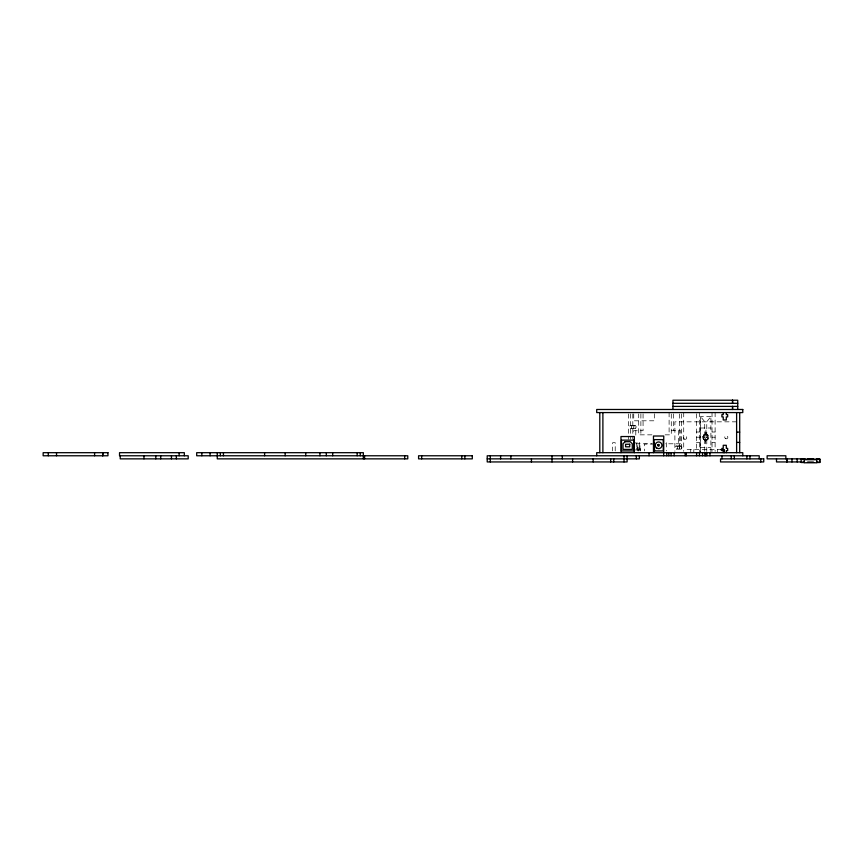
<?xml version="1.0" encoding="UTF-8"?>
<svg xmlns="http://www.w3.org/2000/svg" width="863" height="863" viewBox="0 0 863 863"><rect width="100%" height="100%" fill="white"/><g stroke="black" fill="none" stroke-linecap="round" stroke-linejoin="round"><path stroke-width="0.65" stroke-dasharray="4.32 3.24" d="M710.993 416.581L700.508 416.581L700.508 452.687M736.614 421.834L674.888 421.834L674.888 451.349M630.626 425.427L634.995 425.427M700.594 428.005L710.896 428.005M630.626 428.512L634.995 428.512M671.285 430.723L680.745 430.723L680.745 443.787L665.341 443.787M696.387 432.018L699.472 432.018M712.029 432.018L715.114 432.018M651.921 434.844L638.706 434.844L638.706 413.884M665.136 434.844L671.285 434.844L671.285 413.873M696.387 437.207L699.472 437.207M712.029 437.207L715.114 437.207M696.387 442.352L699.472 442.298M712.029 442.352L715.114 442.298M635.794 443.787L652.126 443.787M654.51 444.046L644.424 444.046L644.424 450.939M676.452 445.998L680.821 445.998M700.594 447.541L710.896 447.541M636.398 448.879L641.338 448.879L641.338 450.939M676.452 449.084L680.821 449.084M687.131 449.601L719.623 449.601M636.398 449.914L640.821 449.914L640.821 450.939M717.682 449.601L717.682 452.687M715.114 412.471L715.114 451.392M712.029 412.471L712.029 451.403M710.896 452.59L710.896 416.581L706.775 421.727L706.775 452.59M704.726 451.241L704.726 421.727L700.605 416.581L700.605 452.59M699.472 412.471L699.472 452.687M696.387 413.765L696.387 451.392M693.82 449.601L693.82 452.687M690.734 449.601L690.734 452.687M683.723 412.568L683.723 451.349M681.543 413.906L681.543 451.349M679.364 413.906L679.364 451.349M678.566 430.723L678.566 443.787M673.474 413.873L673.474 430.723M669.105 412.568L669.105 434.844M666.333 442.708L666.333 450.939M654.316 413.744L654.316 420.799L633.744 420.799L633.744 412.568M643.064 413.873L643.064 430.723L633.615 430.723L633.615 434.65M640.885 413.873L640.885 434.844M640.314 449.914L640.314 450.939M639.947 449.914L639.947 442.708L639.235 442.708L639.235 449.914M639.796 448.879L639.796 447.854L636.711 447.854L636.711 448.879M638.868 449.914L638.868 450.939M638.361 449.914L638.361 450.939M637.843 449.914L637.843 450.939M637.487 449.914L637.487 442.708L636.765 442.708L636.765 449.914M635.794 430.723L635.794 435.955M632.816 413.906L632.816 439.321M630.626 413.906L630.626 439.321M628.447 413.906L628.447 439.321M615.211 450.939L615.211 442.708L612.644 442.708L612.644 450.939M703.108 436.538C706.614 447.714 711.727 428.62 703.108 436.538M703.41 435.028L703.41 439.386A3.085 3.085 0 0 0 707.779 439.386A3.085 3.085 0 0 0 707.779 435.028A3.085 3.085 0 0 0 703.41 435.028M705.956 430.054L705.524 444.477L705.956 430.054M704.618 436.894L704.003 437.519L704.618 436.894M707.185 436.894L706.57 437.519L707.185 436.894M704.305 439.429A2.567 2.567 0 0 0 708.167 437.207A2.567 2.567 0 0 0 704.305 434.984A2.567 2.567 0 0 0 704.305 439.429M704.208 439.839A3.085 3.085 0 0 0 708.836 437.163A3.085 3.085 0 0 0 704.208 434.499A3.085 3.085 0 0 0 704.208 439.839M684.402 439.105A1.543 1.543 0 0 0 686.721 437.768A1.543 1.543 0 0 0 684.402 436.441A1.543 1.543 0 0 0 684.402 439.105M725.546 438.598A1.543 1.543 0 0 0 727.865 437.261A1.543 1.543 0 0 0 725.546 435.923A1.543 1.543 0 0 0 725.546 438.598M631.403 428.059A1.543 1.09 -90 0 0 630.907 425.481A1.543 1.09 -90 0 0 629.58 427.368A1.543 1.09 -90 0 0 631.403 428.059M677.228 448.631A1.543 1.09 -90 0 0 676.732 446.052A1.543 1.09 -90 0 0 675.395 447.94A1.543 1.09 -90 0 0 677.228 448.631M633.582 428.059A1.543 1.09 -90 0 0 633.097 425.481A1.543 1.09 -90 0 0 631.759 427.368A1.543 1.09 -90 0 0 633.582 428.059M679.408 448.631A1.543 1.09 -90 0 0 678.922 446.052A1.543 1.09 -90 0 0 677.584 447.94A1.543 1.09 -90 0 0 679.408 448.631M681.587 448.631A1.543 1.09 -90 0 0 681.101 446.052A1.543 1.09 -90 0 0 679.764 447.94A1.543 1.09 -90 0 0 681.587 448.631M635.761 428.059A1.543 1.09 -90 0 0 635.276 425.481A1.543 1.09 -90 0 0 633.938 427.368A1.543 1.09 -90 0 0 635.761 428.059"/><path stroke-width="1.29" d="M672.935 403.312L737.736 403.312M672.935 406.397L737.736 406.397M736.614 432.115L739.699 432.115M736.614 442.406L739.699 442.406M634.294 442.708L635.017 442.708M720.4 449.601L724.37 449.601L724.37 452.687M634.294 449.914L635.017 449.914M487.217 458.857L639.375 458.857L639.375 455.772M804.996 458.857L767.131 458.857L767.131 455.772L785.859 455.772L785.859 458.857M816.711 458.857L819.699 458.857L819.699 461.942M801.134 459.418L804.219 459.418L804.219 462.773L816.765 462.773L816.765 459.418L819.85 459.418M804.219 459.688L816.765 459.688M801.091 461.942L776.495 461.942L776.495 458.857M801.134 462.234L804.219 462.234M816.765 462.234L819.85 462.234M804.219 462.503L801.134 462.503L801.134 459.148L819.85 459.148L819.85 462.503L816.765 462.503M797.175 458.857L797.175 461.942M791.975 458.857L791.975 461.942M786.883 458.857L786.883 461.942M786.829 458.857L786.829 461.942M760.756 458.857L760.756 461.942M759.213 458.857L759.213 455.772L487.217 455.772L487.217 461.942L627.11 461.942L627.11 455.772M749.958 455.772L749.958 458.857M746.873 455.772L746.873 458.857M742.784 455.772L742.784 452.687L596.711 452.687L596.711 455.772M739.699 412.568L739.699 452.687M737.736 409.483L737.736 400.227L672.935 400.227L672.935 409.483M736.614 412.568L736.614 452.687M734.316 455.772L734.316 458.857M732.601 400.227L732.601 403.312M732.601 406.397L732.601 409.483M732.493 400.227L732.493 403.312M732.493 406.397L732.493 409.483M731.231 455.772L731.231 458.857M726.322 412.568L726.322 414.628L727.66 414.628L727.66 416.894L726.322 416.894L726.322 419.979L723.237 419.979L723.237 416.894L721.9 416.894L721.9 414.628L723.237 414.628L723.237 412.568M726.322 452.687L726.322 450.626L727.66 450.626L727.66 448.372L726.322 448.372L726.322 445.286L723.237 445.286L723.237 448.372L721.9 448.372L721.9 450.626L723.237 450.626L723.237 452.687M721.975 455.772L721.975 458.857M709.958 452.687L709.958 455.772M706.873 452.687L706.873 455.772M705.751 452.687L705.751 455.772M704.823 452.687L704.823 455.772M702.558 452.687L702.558 455.772M699.472 452.687L699.472 455.772M696.592 452.687L696.592 455.772M686.301 452.687L686.301 455.772M685.179 452.687L685.179 455.772M674.165 452.687L674.165 455.772M671.08 452.687L671.08 455.772M668.814 452.687L668.814 455.772M666.765 452.687L666.765 455.772M663.679 455.772L663.766 436.02L653.474 436.02L653.474 452.687M654.51 444.046L654.51 450.939M649.052 452.687L649.052 455.772M636.29 455.772L636.365 458.857M634.348 452.687L634.348 436.538L620.972 436.538L620.972 452.687M624.025 455.772L624.025 461.942M613.733 458.857L613.733 461.942M610.648 458.857L610.648 461.942M602.892 412.568L602.892 452.687M599.796 412.568L599.796 452.687M593.161 458.857L593.161 461.942M572.59 458.857L572.59 461.942M562.309 455.772L562.309 458.857M552.018 455.772L552.018 461.942M531.446 458.857L531.446 461.942M510.874 455.772L510.874 458.857M500.594 455.772L500.594 458.857M490.303 455.772L490.303 461.942M464.855 455.772L464.855 458.857M461.77 455.772L461.77 458.857M421.662 455.772L421.662 458.857M404.682 455.772L404.682 458.857M364.564 455.772L364.564 458.857M363.345 458.857L363.345 452.687L196.699 452.687L196.699 455.772L407.768 455.772L407.768 458.857L217.271 458.857L217.271 452.687M360.249 452.687L360.249 455.772M357.163 452.687L357.163 455.772M332.687 452.687L332.687 455.772M326.311 452.687L326.311 455.772M319.936 452.687L319.936 455.772M305.739 452.687L305.739 455.772M285.168 452.687L285.168 455.772M264.596 452.687L264.596 455.772M223.441 452.687L223.441 455.772M220.356 452.687L220.356 455.772M210.076 452.687L210.076 455.772M201.845 452.687L201.845 455.772M184.326 455.772L184.326 452.687L119.526 452.687L119.526 455.772L188.199 455.772L188.199 458.857L120.227 458.857L120.227 455.772M179.083 452.687L179.18 455.772M176.376 455.772L176.376 458.857M171.457 455.772L171.457 458.857M160.712 455.772L160.712 458.857M155.793 455.772L155.793 458.857M143.97 455.772L143.97 458.857M94.585 452.687L94.585 455.772M56.527 452.687L56.527 455.772M48.296 452.687L48.296 455.772M653.992 443.744A4.779 4.779 0 0 1 654.359 442.751M657.628 445.017C658.89 448.943 660.68 442.244 657.628 445.017M625.082 441.683L623.032 443.744L623.032 449.396L632.288 449.396L632.288 443.744L630.227 441.683L625.082 441.683M807.509 459.256L813.572 459.278L807.509 459.256M807.509 462.341L813.572 462.363L807.509 462.341M742.784 409.483L596.711 409.483L596.711 412.568L742.784 412.568L742.784 409.483M663.248 439.623L653.992 439.623L653.992 450.939L663.248 450.939L663.248 439.623M633.83 440.141L621.489 440.141L621.489 450.939L633.83 450.939L633.83 440.141M629.72 444.251L625.599 444.251L625.599 446.829L629.72 446.829L629.72 444.251M107.951 452.687L43.15 452.687L43.15 455.772L107.951 455.772L107.951 452.687M472.298 455.772L418.577 455.772L418.577 458.857L472.298 458.857L472.298 455.772M763.733 458.857L720.54 458.857L720.54 461.942L763.733 461.942L763.733 458.857M102.816 455.772L102.816 452.687L102.708 455.772M656.948 448.177A3.344 3.344 0 0 0 661.964 445.286A3.344 3.344 0 0 0 656.948 442.385A3.344 3.344 0 0 0 656.948 448.177"/></g></svg>
